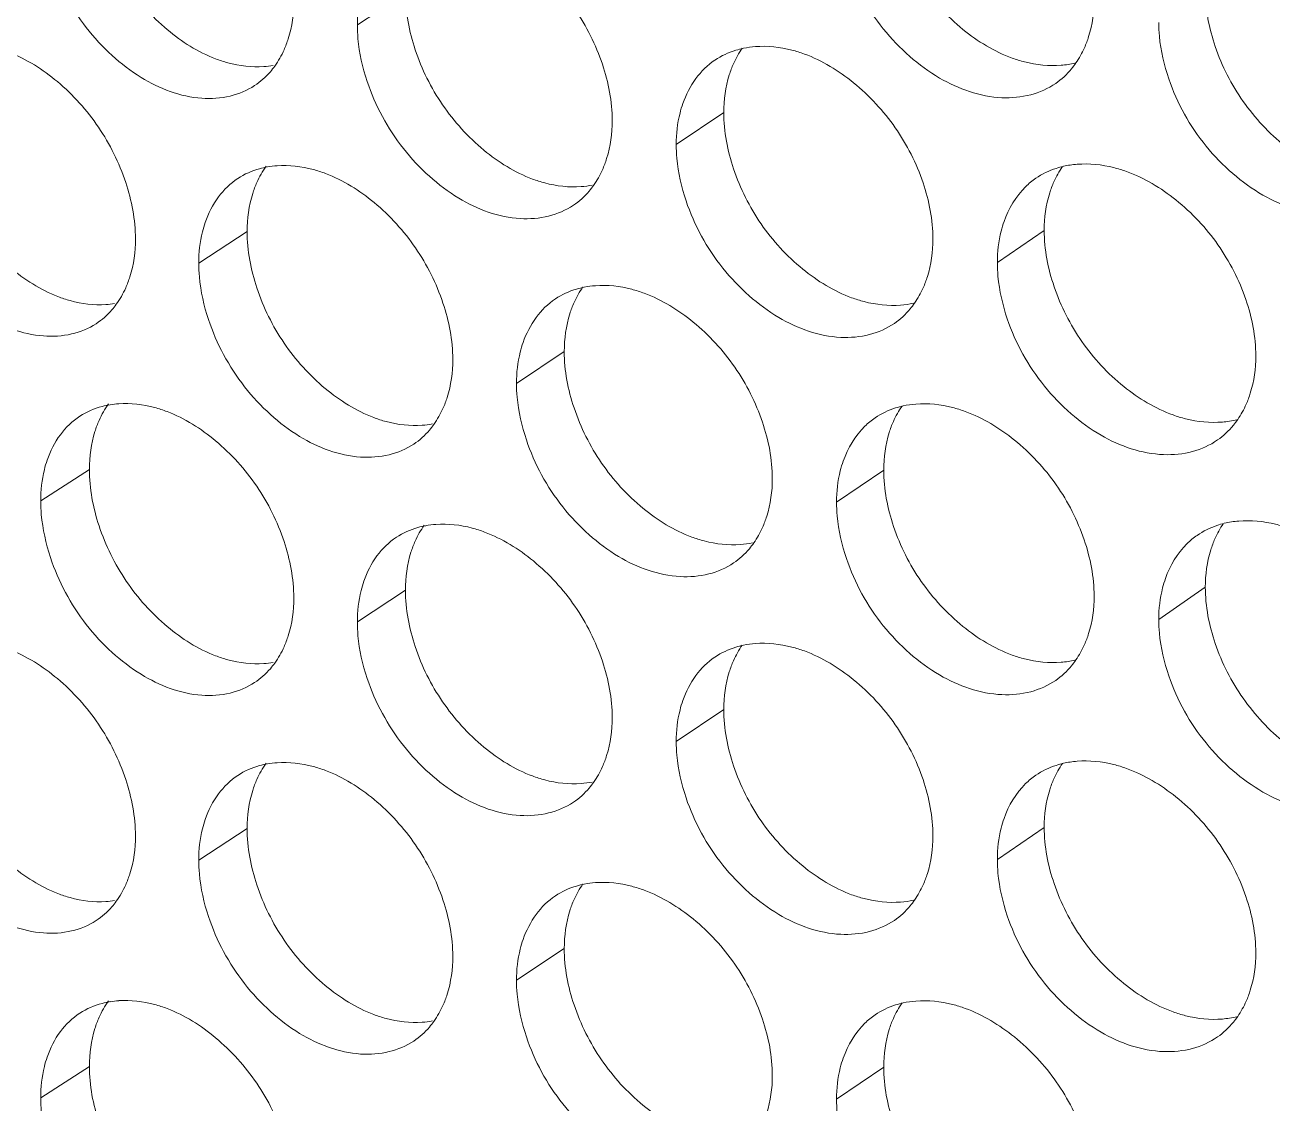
# Model space of a CAD drawing. Header units: millimetres. Extents: x 1177 to 4147, y 93 to 2194.
# Drawn here: x 2635.9 to 2652.35, y 703.32 to 717.55 of the extents above; entities that cross this region are included whole.
import ezdxf

# ---------------------------------------------------------------- set-up
doc = ezdxf.new("R2010")
doc.units = ezdxf.units.MM
doc.header["$LTSCALE"] = 0.1
doc.layers.get('0').update_dxf_attribs({"lineweight": 13})
doc.layers.add('标注', color=251, linetype='Continuous', lineweight=9)

# ---------------------------------------------------------------- blocks, each defined once
blk = doc.blocks.new('02')
for points, knots in [([(4627.348, 522.744), (4597.363, 531.299), (4553.55, 545.69), (4497.641, 568.487), (4458.71, 586.649), (4422.281, 606.068), (4388.51, 626.659), (4357.551, 648.334), (4338.416, 663.815), (4329.392, 671.722)], [0, 0, 0, 0, 0.278685, 0.411475, 0.539478, 0.662459, 0.780251, 0.892768, 1, 1, 1, 1]), ([(4626.906, 521.428), (4597.052, 529.945), (4553.424, 544.261), (4497.732, 566.923), (4458.929, 584.973), (4422.597, 604.269), (4388.892, 624.729), (4357.964, 646.263), (4338.829, 661.641), (4329.798, 669.496)], [0, 0, 0, 0, 0.278468, 0.411196, 0.539177, 0.662176, 0.780023, 0.892638, 1, 1, 1, 1]), ([(4628.518, 518.372), (4598.337, 526.935), (4554.235, 541.353), (4497.955, 564.22), (4458.766, 582.448), (4422.099, 601.945), (4388.114, 622.628), (4356.965, 644.402), (4337.717, 659.96), (4328.641, 667.907)], [0, 0, 0, 0, 0.278732, 0.411552, 0.539576, 0.662563, 0.780343, 0.892822, 1, 1, 1, 1]), ([(4328.202, 667.332), (4337.3, 659.316), (4356.601, 643.626), (4387.852, 621.677), (4421.956, 600.844), (4458.755, 581.215), (4498.091, 562.874), (4554.59, 539.876), (4598.873, 525.389), (4629.18, 516.79)], [0, 0, 0, 0, 0.107262, 0.219794, 0.337581, 0.460553, 0.588547, 0.721328, 1, 1, 1, 1])]:
    blk.add_open_spline(points, degree=3, knots=knots)
at = {"layer": '标注'}
for p, q in [((4541.875, 616.931), (4540.97, 616.333)), ((4547.872, 614.683), (4546.977, 614.081)), ((4538.893, 612.441), (4537.982, 611.845)), ((4553.91, 612.462), (4553.027, 611.856)), ((4544.868, 610.179), (4543.968, 609.579)), ((4535.921, 607.958), (4535.004, 607.364)), ((4535.921, 607.958), (4535.004, 607.364)), ((4550.886, 607.944), (4549.997, 607.34)), ((4556.945, 605.738), (4556.068, 605.13)), ((4541.875, 605.681), (4540.97, 605.083)), ((4541.875, 605.681), (4540.97, 605.083)), ((4547.872, 603.433), (4546.977, 602.831)), ((4547.872, 603.433), (4546.977, 602.831)), ((4538.893, 601.191), (4537.982, 600.595)), ((4553.91, 601.212), (4553.027, 600.606)), ((4553.91, 601.212), (4553.027, 600.606)), ((4544.868, 598.929), (4543.968, 598.329)), ((4535.921, 596.708), (4535.004, 596.114)), ((4550.886, 596.694), (4549.997, 596.09))]:
    blk.add_line(p, q, dxfattribs=at)
for centre, radius, start, end in [((4548.6, 614.171), 1.76, 94.3009, 101.6849), ((4539.089, 617.266), 1.722, 273.9384, 279.9366), ((4554.092, 617.331), 1.763, 274.5012, 282.9601), ((4554.669, 611.938), 1.776, 94.5239, 102.8809), ((4539.577, 611.949), 1.735, 93.9617, 99.8775), ((4545.059, 615.021), 1.738, 274.1654, 281.1515), ((4545.582, 609.673), 1.752, 94.1885, 101.0843), ((4536.12, 612.774), 1.714, 273.8238, 279.3262), ((4551.07, 612.804), 1.755, 274.3898, 282.359), ((4536.59, 607.472), 1.727, 93.8472, 99.2713), ((4536.59, 607.472), 1.727, 93.8472, 99.2713), ((4551.629, 607.426), 1.768, 94.4127, 102.2837), ((4542.068, 610.515), 1.73, 274.0522, 280.545), ((4542.574, 605.183), 1.743, 94.0754, 100.4818), ((4542.574, 605.183), 1.743, 94.0754, 100.4818), ((4548.059, 608.284), 1.746, 274.2779, 281.7562), ((4548.6, 602.921), 1.76, 94.3009, 101.6849), ((4548.6, 602.921), 1.76, 94.3009, 101.6849), ((4539.089, 606.016), 1.722, 273.9384, 279.9366), ((4539.089, 606.016), 1.722, 273.9384, 279.9366), ((4554.092, 606.081), 1.763, 274.5012, 282.9601), ((4539.577, 600.699), 1.735, 93.9617, 99.8775), ((4554.669, 600.688), 1.776, 94.5239, 102.8809), ((4554.669, 600.688), 1.776, 94.5239, 102.8809), ((4545.059, 603.771), 1.738, 274.1654, 281.1515), ((4545.059, 603.771), 1.738, 274.1654, 281.1515), ((4545.582, 598.423), 1.752, 94.1885, 101.0843), ((4536.12, 601.524), 1.714, 273.8238, 279.3262), ((4551.07, 601.554), 1.755, 274.3898, 282.359), ((4551.07, 601.554), 1.755, 274.3898, 282.359), ((4536.59, 596.222), 1.727, 93.8472, 99.2713), ((4551.629, 596.176), 1.768, 94.4127, 102.2837), ((4542.068, 599.265), 1.73, 274.0522, 280.545)]:
    blk.add_arc(centre, radius, start, end, dxfattribs=at)
for points, knots in [([(4535.921, 619.208), (4535.921, 618.848), (4536.065, 618.1), (4536.572, 617.075), (4537.331, 616.227), (4537.967, 615.823), (4538.298, 615.696)], [0, 0, 0, 0, 0.242407, 0.502714, 0.761597, 1, 1, 1, 1]), ([(4550.886, 619.194), (4550.886, 618.835), (4551.032, 618.088), (4551.549, 617.067), (4552.323, 616.228), (4552.969, 615.832), (4553.305, 615.71)], [0, 0, 0, 0, 0.241622, 0.501159, 0.760144, 1, 1, 1, 1]), ([(4545.772, 614.529), (4545.772, 614.889), (4545.626, 615.636), (4545.112, 616.658), (4544.343, 617.501), (4543.701, 617.902), (4543.368, 618.027)], [0, 0, 0, 0, 0.241786, 0.501627, 0.760712, 1, 1, 1, 1]), ([(4535.188, 617.55), (4535.338, 617.096), (4535.684, 616.448), (4536.329, 615.752), (4537.019, 615.22), (4537.809, 614.913), (4538.567, 614.963), (4538.895, 615.099), (4539.035, 615.191)], [0, 0, 0, 0, 0.282242, 0.422968, 0.557759, 0.795664, 0.900828, 1, 1, 1, 1]), ([(4550.184, 617.528), (4550.338, 617.072), (4550.695, 616.422), (4551.358, 615.732), (4552.068, 615.207), (4552.881, 614.917), (4553.652, 614.988), (4553.984, 615.134), (4554.126, 615.232)], [0, 0, 0, 0, 0.280322, 0.420487, 0.555043, 0.793636, 0.899726, 1, 1, 1, 1]), ([(4541.093, 617.102), (4541.073, 617.043), (4540.999, 616.794), (4540.97, 616.531), (4540.97, 616.333)], [0, 0, 0, 0, 0.239402, 1, 1, 1, 1]), ([(4556.945, 616.988), (4556.945, 616.629), (4557.093, 615.882), (4557.613, 614.863), (4558.393, 614.028), (4559.043, 613.636), (4559.38, 613.515)], [0, 0, 0, 0, 0.241314, 0.500547, 0.759571, 1, 1, 1, 1]), ([(4539.589, 615.864), (4539.619, 615.932), (4539.73, 616.228), (4539.773, 616.547), (4539.773, 616.787)], [0, 0, 0, 0, 0.23723, 1, 1, 1, 1]), ([(4541.875, 616.931), (4541.875, 616.572), (4542.02, 615.824), (4542.531, 614.801), (4543.296, 613.956), (4543.936, 613.555), (4544.269, 613.43)], [0, 0, 0, 0, 0.24209, 0.502088, 0.761013, 1, 1, 1, 1]), ([(4554.668, 615.905), (4554.698, 615.973), (4554.808, 616.266), (4554.85, 616.582), (4554.85, 616.819)], [0, 0, 0, 0, 0.238095, 1, 1, 1, 1]), ([(4540.97, 616.333), (4540.97, 616.247), (4540.987, 615.886), (4541.068, 615.53), (4541.154, 615.27)], [0, 0, 0, 0, 0.239627, 1, 1, 1, 1]), ([(4556.068, 616.38), (4556.068, 616.293), (4556.086, 615.933), (4556.167, 615.578), (4556.256, 615.318)], [0, 0, 0, 0, 0.239836, 1, 1, 1, 1]), ([(4536.79, 612.302), (4536.79, 612.662), (4536.645, 613.41), (4536.137, 614.435), (4535.377, 615.283), (4534.741, 615.689), (4534.41, 615.817)], [0, 0, 0, 0, 0.242263, 0.502569, 0.761592, 1, 1, 1, 1]), ([(4548.244, 615.894), (4548.195, 615.884), (4548.007, 615.836), (4547.827, 615.753), (4547.707, 615.672)], [0, 0, 0, 0, 0.255291, 1, 1, 1, 1]), ([(4549.392, 615.786), (4549.315, 615.814), (4549.017, 615.908), (4548.698, 615.943), (4548.468, 615.926)], [0, 0, 0, 0, 0.264101, 1, 1, 1, 1]), ([(4538.298, 615.696), (4538.374, 615.667), (4538.667, 615.57), (4538.981, 615.533), (4539.207, 615.548)], [0, 0, 0, 0, 0.264454, 1, 1, 1, 1]), ([(4547.707, 615.672), (4547.569, 615.578), (4547.318, 615.331), (4547.161, 615.019), (4547.102, 614.852)], [0, 0, 0, 0, 0.485902, 1, 1, 1, 1]), ([(4548.055, 615.603), (4548.025, 615.534), (4547.914, 615.24), (4547.872, 614.922), (4547.872, 614.683)], [0, 0, 0, 0, 0.23765, 1, 1, 1, 1]), ([(4551.814, 612.299), (4551.814, 612.658), (4551.667, 613.405), (4551.148, 614.426), (4550.374, 615.265), (4549.727, 615.662), (4549.392, 615.786)], [0, 0, 0, 0, 0.241473, 0.501006, 0.760131, 1, 1, 1, 1]), ([(4553.305, 615.71), (4553.382, 615.682), (4553.681, 615.589), (4554, 615.555), (4554.23, 615.573)], [0, 0, 0, 0, 0.263742, 1, 1, 1, 1]), ([(4554.126, 615.232), (4554.237, 615.309), (4554.372, 615.434), (4554.481, 615.579), (4554.507, 615.617)], [0, 0, 0, 0, 0.745554, 1, 1, 1, 1]), ([(4539.035, 615.191), (4539.145, 615.263), (4539.279, 615.383), (4539.388, 615.522), (4539.415, 615.559)], [0, 0, 0, 0, 0.745335, 1, 1, 1, 1]), ([(4541.154, 615.27), (4541.306, 614.815), (4541.657, 614.167), (4542.309, 613.473), (4543.006, 612.943), (4543.806, 612.643), (4544.569, 612.702), (4544.899, 612.842), (4545.04, 612.936)], [0, 0, 0, 0, 0.281468, 0.421967, 0.556662, 0.794843, 0.900382, 1, 1, 1, 1]), ([(4556.256, 615.318), (4556.412, 614.861), (4556.774, 614.211), (4557.443, 613.523), (4558.006, 613.116), (4558.601, 612.847), (4559.198, 612.741), (4559.76, 612.797), (4560.093, 612.949), (4560.235, 613.049)], [0, 0, 0, 0, 0.27906, 0.418751, 0.552974, 0.678194, 0.793225, 0.899482, 1, 1, 1, 1]), ([(4532.96, 614.732), (4532.96, 614.372), (4533.104, 613.624), (4533.608, 612.598), (4534.364, 611.748), (4534.999, 611.342), (4535.328, 611.214)], [0, 0, 0, 0, 0.242567, 0.503029, 0.761892, 1, 1, 1, 1]), ([(4547.102, 614.852), (4547.082, 614.793), (4547.007, 614.542), (4546.977, 614.279), (4546.977, 614.081)], [0, 0, 0, 0, 0.2396, 1, 1, 1, 1]), ([(4547.872, 614.683), (4547.872, 614.323), (4548.018, 613.576), (4548.532, 612.555), (4549.303, 611.714), (4549.948, 611.316), (4550.282, 611.193)], [0, 0, 0, 0, 0.241777, 0.501467, 0.760433, 1, 1, 1, 1]), ([(4545.587, 613.606), (4545.618, 613.674), (4545.729, 613.969), (4545.772, 614.289), (4545.772, 614.529)], [0, 0, 0, 0, 0.237534, 1, 1, 1, 1]), ([(4546.977, 614.081), (4546.977, 613.994), (4546.995, 613.634), (4547.076, 613.278), (4547.163, 613.018)], [0, 0, 0, 0, 0.23971, 1, 1, 1, 1]), ([(4540.371, 613.533), (4540.295, 613.562), (4540, 613.658), (4539.684, 613.696), (4539.457, 613.68)], [0, 0, 0, 0, 0.264534, 1, 1, 1, 1]), ([(4555.459, 613.572), (4555.381, 613.601), (4555.08, 613.693), (4554.76, 613.727), (4554.529, 613.708)], [0, 0, 0, 0, 0.26382, 1, 1, 1, 1]), ([(4539.279, 613.659), (4539.229, 613.65), (4539.032, 613.606), (4538.844, 613.524), (4538.719, 613.442)], [0, 0, 0, 0, 0.255872, 1, 1, 1, 1]), ([(4542.768, 610.03), (4542.768, 610.39), (4542.622, 611.137), (4542.109, 612.16), (4541.344, 613.005), (4540.704, 613.407), (4540.371, 613.533)], [0, 0, 0, 0, 0.241944, 0.50194, 0.761004, 1, 1, 1, 1]), ([(4554.273, 613.669), (4554.226, 613.658), (4554.042, 613.608), (4553.868, 613.524), (4553.752, 613.444)], [0, 0, 0, 0, 0.254929, 1, 1, 1, 1]), ([(4557.897, 610.097), (4557.897, 610.456), (4557.749, 611.203), (4557.227, 612.222), (4556.446, 613.058), (4555.796, 613.451), (4555.459, 613.572)], [0, 0, 0, 0, 0.241164, 0.500391, 0.759555, 1, 1, 1, 1]), ([(4538.719, 613.442), (4538.578, 613.349), (4538.322, 613.1), (4538.163, 612.783), (4538.104, 612.613)], [0, 0, 0, 0, 0.48481, 1, 1, 1, 1]), ([(4539.077, 613.365), (4539.047, 613.297), (4538.936, 613.001), (4538.893, 612.682), (4538.893, 612.441)], [0, 0, 0, 0, 0.237139, 1, 1, 1, 1]), ([(4544.269, 613.43), (4544.346, 613.402), (4544.641, 613.307), (4544.957, 613.27), (4545.185, 613.287)], [0, 0, 0, 0, 0.264165, 1, 1, 1, 1]), ([(4545.04, 612.936), (4545.15, 613.01), (4545.285, 613.132), (4545.394, 613.273), (4545.42, 613.31)], [0, 0, 0, 0, 0.745425, 1, 1, 1, 1]), ([(4553.752, 613.444), (4553.684, 613.397), (4553.42, 613.179), (4553.239, 612.872), (4553.154, 612.629)], [0, 0, 0, 0, 0.242946, 1, 1, 1, 1]), ([(4554.092, 613.376), (4554.062, 613.308), (4553.953, 613.016), (4553.91, 612.7), (4553.91, 612.462)], [0, 0, 0, 0, 0.238023, 1, 1, 1, 1]), ([(4532.221, 613.076), (4532.37, 612.622), (4532.714, 611.974), (4533.356, 611.277), (4534.041, 610.743), (4534.827, 610.434), (4535.582, 610.48), (4535.909, 610.613), (4536.049, 610.704)], [0, 0, 0, 0, 0.282632, 0.423473, 0.558313, 0.796079, 0.901055, 1, 1, 1, 1]), ([(4547.163, 613.018), (4547.317, 612.562), (4547.672, 611.913), (4548.331, 611.222), (4549.037, 610.695), (4549.845, 610.402), (4550.614, 610.468), (4550.945, 610.613), (4551.087, 610.709)], [0, 0, 0, 0, 0.280702, 0.420977, 0.555579, 0.794035, 0.899943, 1, 1, 1, 1]), ([(4538.104, 612.613), (4538.084, 612.554), (4538.01, 612.305), (4537.982, 612.043), (4537.982, 611.845)], [0, 0, 0, 0, 0.239305, 1, 1, 1, 1]), ([(4553.154, 612.629), (4553.133, 612.57), (4553.057, 612.319), (4553.027, 612.055), (4553.027, 611.856)], [0, 0, 0, 0, 0.2398, 1, 1, 1, 1]), ([(4536.606, 611.379), (4536.636, 611.447), (4536.747, 611.743), (4536.79, 612.062), (4536.79, 612.302)], [0, 0, 0, 0, 0.237083, 1, 1, 1, 1]), ([(4538.893, 612.441), (4538.893, 612.081), (4539.037, 611.334), (4539.546, 610.309), (4540.308, 609.463), (4540.946, 609.061), (4541.278, 608.935)], [0, 0, 0, 0, 0.242248, 0.5024, 0.761305, 1, 1, 1, 1]), ([(4551.63, 611.381), (4551.661, 611.449), (4551.771, 611.743), (4551.814, 612.06), (4551.814, 612.299)], [0, 0, 0, 0, 0.237909, 1, 1, 1, 1]), ([(4553.91, 612.462), (4553.91, 612.103), (4554.057, 611.357), (4554.576, 610.337), (4555.352, 609.499), (4556.001, 609.106), (4556.337, 608.984)], [0, 0, 0, 0, 0.241468, 0.500853, 0.759857, 1, 1, 1, 1]), ([(4537.982, 611.845), (4537.982, 611.759), (4537.999, 611.398), (4538.079, 611.042), (4538.166, 610.782)], [0, 0, 0, 0, 0.239586, 1, 1, 1, 1]), ([(4553.027, 611.856), (4553.027, 611.77), (4553.045, 611.41), (4553.127, 611.054), (4553.215, 610.794)], [0, 0, 0, 0, 0.239793, 1, 1, 1, 1]), ([(4545.245, 611.392), (4545.196, 611.382), (4545.005, 611.336), (4544.822, 611.253), (4544.701, 611.171)], [0, 0, 0, 0, 0.255479, 1, 1, 1, 1]), ([(4546.375, 611.278), (4546.298, 611.306), (4546, 611.401), (4545.683, 611.437), (4545.454, 611.42)], [0, 0, 0, 0, 0.264244, 1, 1, 1, 1]), ([(4535.328, 611.214), (4535.404, 611.185), (4535.696, 611.088), (4536.009, 611.049), (4536.234, 611.064)], [0, 0, 0, 0, 0.264601, 1, 1, 1, 1]), ([(4544.701, 611.171), (4544.561, 611.078), (4544.309, 610.83), (4544.151, 610.516), (4544.092, 610.348)], [0, 0, 0, 0, 0.485545, 1, 1, 1, 1]), ([(4548.788, 607.785), (4548.788, 608.145), (4548.641, 608.892), (4548.125, 609.914), (4547.353, 610.755), (4546.709, 611.153), (4546.375, 611.278)], [0, 0, 0, 0, 0.241629, 0.501316, 0.760421, 1, 1, 1, 1]), ([(4550.282, 611.193), (4550.359, 611.165), (4550.657, 611.071), (4550.975, 611.036), (4551.205, 611.054)], [0, 0, 0, 0, 0.263881, 1, 1, 1, 1]), ([(4536.049, 610.704), (4536.159, 610.776), (4536.293, 610.894), (4536.402, 611.032), (4536.428, 611.069)], [0, 0, 0, 0, 0.74529, 1, 1, 1, 1]), ([(4545.053, 611.101), (4545.022, 611.033), (4544.911, 610.738), (4544.868, 610.419), (4544.868, 610.179)], [0, 0, 0, 0, 0.237462, 1, 1, 1, 1]), ([(4551.087, 610.709), (4551.198, 610.785), (4551.332, 610.91), (4551.441, 611.053), (4551.467, 611.091)], [0, 0, 0, 0, 0.745511, 1, 1, 1, 1]), ([(4538.166, 610.782), (4538.317, 610.327), (4538.665, 609.679), (4539.314, 608.984), (4540.007, 608.453), (4540.802, 608.15), (4541.563, 608.204), (4541.891, 608.342), (4542.032, 608.435)], [0, 0, 0, 0, 0.281854, 0.422466, 0.557209, 0.795252, 0.900604, 1, 1, 1, 1]), ([(4553.215, 610.794), (4553.37, 610.338), (4553.729, 609.688), (4554.396, 608.999), (4555.11, 608.475), (4555.927, 608.189), (4556.701, 608.264), (4557.033, 608.413), (4557.175, 608.512)], [0, 0, 0, 0, 0.279944, 0.419999, 0.55451, 0.793241, 0.899512, 1, 1, 1, 1]), ([(4544.092, 610.348), (4544.072, 610.289), (4543.997, 610.039), (4543.968, 609.777), (4543.968, 609.579)], [0, 0, 0, 0, 0.239501, 1, 1, 1, 1]), ([(4544.868, 610.179), (4544.868, 609.819), (4545.014, 609.072), (4545.526, 608.049), (4546.294, 607.206), (4546.937, 606.807), (4547.27, 606.683)], [0, 0, 0, 0, 0.241933, 0.501777, 0.760722, 1, 1, 1, 1]), ([(4542.582, 609.106), (4542.613, 609.174), (4542.725, 609.47), (4542.768, 609.789), (4542.768, 610.03)], [0, 0, 0, 0, 0.237376, 1, 1, 1, 1]), ([(4557.715, 609.186), (4557.745, 609.254), (4557.854, 609.545), (4557.897, 609.86), (4557.897, 610.097)], [0, 0, 0, 0, 0.23828, 1, 1, 1, 1]), ([(4543.968, 609.579), (4543.968, 609.492), (4543.986, 609.132), (4544.066, 608.775), (4544.154, 608.515)], [0, 0, 0, 0, 0.239668, 1, 1, 1, 1]), ([(4536.312, 609.177), (4536.261, 609.169), (4536.062, 609.126), (4535.871, 609.044), (4535.744, 608.962)], [0, 0, 0, 0, 0.256076, 1, 1, 1, 1]), ([(4536.312, 609.177), (4536.261, 609.169), (4536.062, 609.126), (4535.871, 609.044), (4535.744, 608.962)], [0, 0, 0, 0, 0.256076, 1, 1, 1, 1]), ([(4537.385, 609.047), (4537.309, 609.076), (4537.016, 609.173), (4536.701, 609.211), (4536.474, 609.196)], [0, 0, 0, 0, 0.264681, 1, 1, 1, 1]), ([(4537.385, 609.047), (4537.309, 609.076), (4537.016, 609.173), (4536.701, 609.211), (4536.474, 609.196)], [0, 0, 0, 0, 0.264681, 1, 1, 1, 1]), ([(4539.773, 605.537), (4539.773, 605.897), (4539.628, 606.645), (4539.118, 607.669), (4538.355, 608.516), (4537.717, 608.92), (4537.385, 609.047)], [0, 0, 0, 0, 0.242103, 0.502254, 0.761298, 1, 1, 1, 1]), ([(4539.773, 605.537), (4539.773, 605.897), (4539.628, 606.645), (4539.118, 607.669), (4538.355, 608.516), (4537.717, 608.92), (4537.385, 609.047)], [0, 0, 0, 0, 0.242103, 0.502254, 0.761298, 1, 1, 1, 1]), ([(4551.253, 609.153), (4551.205, 609.143), (4551.02, 609.094), (4550.843, 609.01), (4550.724, 608.929)], [0, 0, 0, 0, 0.255107, 1, 1, 1, 1]), ([(4552.42, 609.05), (4552.343, 609.079), (4552.043, 609.172), (4551.724, 609.207), (4551.493, 609.188)], [0, 0, 0, 0, 0.26396, 1, 1, 1, 1]), ([(4554.85, 605.569), (4554.85, 605.929), (4554.703, 606.675), (4554.182, 607.695), (4553.405, 608.533), (4552.756, 608.928), (4552.42, 609.05)], [0, 0, 0, 0, 0.241318, 0.500698, 0.759842, 1, 1, 1, 1]), ([(4535.744, 608.962), (4535.602, 608.87), (4535.344, 608.62), (4535.185, 608.301), (4535.126, 608.131)], [0, 0, 0, 0, 0.484433, 1, 1, 1, 1]), ([(4535.744, 608.962), (4535.602, 608.87), (4535.344, 608.62), (4535.185, 608.301), (4535.126, 608.131)], [0, 0, 0, 0, 0.484433, 1, 1, 1, 1]), ([(4536.105, 608.882), (4536.074, 608.813), (4535.964, 608.518), (4535.921, 608.199), (4535.921, 607.958)], [0, 0, 0, 0, 0.236993, 1, 1, 1, 1]), ([(4536.105, 608.882), (4536.074, 608.813), (4535.964, 608.518), (4535.921, 608.199), (4535.921, 607.958)], [0, 0, 0, 0, 0.236993, 1, 1, 1, 1]), ([(4541.278, 608.935), (4541.354, 608.906), (4541.649, 608.81), (4541.964, 608.773), (4542.191, 608.789)], [0, 0, 0, 0, 0.264309, 1, 1, 1, 1]), ([(4542.032, 608.435), (4542.142, 608.508), (4542.277, 608.629), (4542.386, 608.769), (4542.412, 608.806)], [0, 0, 0, 0, 0.74538, 1, 1, 1, 1]), ([(4550.724, 608.929), (4550.656, 608.882), (4550.391, 608.665), (4550.209, 608.356), (4550.123, 608.112)], [0, 0, 0, 0, 0.242752, 1, 1, 1, 1]), ([(4551.068, 608.861), (4551.038, 608.793), (4550.928, 608.499), (4550.886, 608.183), (4550.886, 607.944)], [0, 0, 0, 0, 0.237837, 1, 1, 1, 1]), ([(4556.337, 608.984), (4556.415, 608.956), (4556.715, 608.864), (4557.035, 608.831), (4557.266, 608.85)], [0, 0, 0, 0, 0.263604, 1, 1, 1, 1]), ([(4557.175, 608.512), (4557.287, 608.589), (4557.422, 608.716), (4557.531, 608.862), (4557.557, 608.9)], [0, 0, 0, 0, 0.745595, 1, 1, 1, 1]), ([(4544.154, 608.515), (4544.306, 608.06), (4544.659, 607.411), (4545.315, 606.719), (4546.016, 606.191), (4546.82, 605.894), (4547.586, 605.956), (4547.916, 606.099), (4548.058, 606.194)], [0, 0, 0, 0, 0.281084, 0.421471, 0.556119, 0.794437, 0.900161, 1, 1, 1, 1]), ([(4535.126, 608.131), (4535.106, 608.072), (4535.033, 607.823), (4535.004, 607.562), (4535.004, 607.364)], [0, 0, 0, 0, 0.239208, 1, 1, 1, 1]), ([(4535.126, 608.131), (4535.106, 608.072), (4535.033, 607.823), (4535.004, 607.562), (4535.004, 607.364)], [0, 0, 0, 0, 0.239208, 1, 1, 1, 1]), ([(4550.123, 608.112), (4550.102, 608.053), (4550.027, 607.802), (4549.997, 607.539), (4549.997, 607.34)], [0, 0, 0, 0, 0.2397, 1, 1, 1, 1]), ([(4535.921, 607.958), (4535.921, 607.598), (4536.065, 606.85), (4536.572, 605.825), (4537.331, 604.977), (4537.967, 604.573), (4538.298, 604.446)], [0, 0, 0, 0, 0.242407, 0.502714, 0.761597, 1, 1, 1, 1]), ([(4535.921, 607.958), (4535.921, 607.598), (4536.065, 606.85), (4536.572, 605.825), (4537.331, 604.977), (4537.967, 604.573), (4538.298, 604.446)], [0, 0, 0, 0, 0.242407, 0.502714, 0.761597, 1, 1, 1, 1]), ([(4550.886, 607.944), (4550.886, 607.585), (4551.032, 606.838), (4551.549, 605.817), (4552.323, 604.978), (4552.969, 604.582), (4553.305, 604.46)], [0, 0, 0, 0, 0.241622, 0.501159, 0.760144, 1, 1, 1, 1]), ([(4548.603, 606.865), (4548.634, 606.933), (4548.745, 607.228), (4548.788, 607.546), (4548.788, 607.785)], [0, 0, 0, 0, 0.237722, 1, 1, 1, 1]), ([(4535.004, 607.364), (4535.004, 607.278), (4535.022, 606.917), (4535.102, 606.561), (4535.188, 606.3)], [0, 0, 0, 0, 0.239546, 1, 1, 1, 1]), ([(4535.004, 607.364), (4535.004, 607.278), (4535.022, 606.917), (4535.102, 606.561), (4535.188, 606.3)], [0, 0, 0, 0, 0.239546, 1, 1, 1, 1]), ([(4549.997, 607.34), (4549.997, 607.253), (4550.015, 606.893), (4550.096, 606.537), (4550.184, 606.278)], [0, 0, 0, 0, 0.239751, 1, 1, 1, 1]), ([(4542.257, 606.897), (4542.207, 606.888), (4542.013, 606.843), (4541.828, 606.76), (4541.705, 606.678)], [0, 0, 0, 0, 0.255672, 1, 1, 1, 1]), ([(4542.257, 606.897), (4542.207, 606.888), (4542.013, 606.843), (4541.828, 606.76), (4541.705, 606.678)], [0, 0, 0, 0, 0.255672, 1, 1, 1, 1]), ([(4543.368, 606.777), (4543.291, 606.806), (4542.995, 606.901), (4542.678, 606.938), (4542.45, 606.922)], [0, 0, 0, 0, 0.264388, 1, 1, 1, 1]), ([(4543.368, 606.777), (4543.291, 606.806), (4542.995, 606.901), (4542.678, 606.938), (4542.45, 606.922)], [0, 0, 0, 0, 0.264388, 1, 1, 1, 1]), ([(4557.303, 606.942), (4557.256, 606.931), (4557.076, 606.879), (4556.904, 606.795), (4556.789, 606.715)], [0, 0, 0, 0, 0.254756, 1, 1, 1, 1]), ([(4558.508, 606.852), (4558.429, 606.88), (4558.127, 606.972), (4557.806, 607.004), (4557.574, 606.985)], [0, 0, 0, 0, 0.263682, 1, 1, 1, 1]), ([(4541.705, 606.678), (4541.564, 606.585), (4541.31, 606.336), (4541.152, 606.021), (4541.093, 605.852)], [0, 0, 0, 0, 0.485181, 1, 1, 1, 1]), ([(4541.705, 606.678), (4541.564, 606.585), (4541.31, 606.336), (4541.152, 606.021), (4541.093, 605.852)], [0, 0, 0, 0, 0.485181, 1, 1, 1, 1]), ([(4545.772, 603.279), (4545.772, 603.639), (4545.626, 604.386), (4545.112, 605.408), (4544.343, 606.251), (4543.701, 606.652), (4543.368, 606.777)], [0, 0, 0, 0, 0.241786, 0.501627, 0.760712, 1, 1, 1, 1]), ([(4545.772, 603.279), (4545.772, 603.639), (4545.626, 604.386), (4545.112, 605.408), (4544.343, 606.251), (4543.701, 606.652), (4543.368, 606.777)], [0, 0, 0, 0, 0.241786, 0.501627, 0.760712, 1, 1, 1, 1]), ([(4547.27, 606.683), (4547.347, 606.655), (4547.644, 606.56), (4547.961, 606.525), (4548.189, 606.542)], [0, 0, 0, 0, 0.264022, 1, 1, 1, 1]), ([(4556.789, 606.715), (4556.722, 606.668), (4556.461, 606.451), (4556.28, 606.145), (4556.195, 605.904)], [0, 0, 0, 0, 0.243134, 1, 1, 1, 1]), ([(4557.126, 606.649), (4557.096, 606.581), (4556.987, 606.289), (4556.945, 605.975), (4556.945, 605.738)], [0, 0, 0, 0, 0.238208, 1, 1, 1, 1]), ([(4542.06, 606.606), (4542.029, 606.537), (4541.918, 606.242), (4541.875, 605.922), (4541.875, 605.681)], [0, 0, 0, 0, 0.237286, 1, 1, 1, 1]), ([(4542.06, 606.606), (4542.029, 606.537), (4541.918, 606.242), (4541.875, 605.922), (4541.875, 605.681)], [0, 0, 0, 0, 0.237286, 1, 1, 1, 1]), ([(4548.058, 606.194), (4548.169, 606.269), (4548.303, 606.392), (4548.412, 606.535), (4548.438, 606.572)], [0, 0, 0, 0, 0.745468, 1, 1, 1, 1]), ([(4535.188, 606.3), (4535.338, 605.846), (4535.684, 605.198), (4536.329, 604.502), (4537.019, 603.97), (4537.809, 603.663), (4538.567, 603.713), (4538.895, 603.849), (4539.035, 603.941)], [0, 0, 0, 0, 0.282242, 0.422968, 0.557759, 0.795664, 0.900828, 1, 1, 1, 1]), ([(4535.188, 606.3), (4535.338, 605.846), (4535.684, 605.198), (4536.329, 604.502), (4537.019, 603.97), (4537.809, 603.663), (4538.567, 603.713), (4538.895, 603.849), (4539.035, 603.941)], [0, 0, 0, 0, 0.282242, 0.422968, 0.557759, 0.795664, 0.900828, 1, 1, 1, 1]), ([(4550.184, 606.278), (4550.338, 605.822), (4550.695, 605.172), (4551.358, 604.482), (4552.068, 603.957), (4552.881, 603.667), (4553.652, 603.738), (4553.984, 603.884), (4554.126, 603.982)], [0, 0, 0, 0, 0.280322, 0.420487, 0.555043, 0.793636, 0.899726, 1, 1, 1, 1]), ([(4541.093, 605.852), (4541.073, 605.793), (4540.999, 605.544), (4540.97, 605.281), (4540.97, 605.083)], [0, 0, 0, 0, 0.239402, 1, 1, 1, 1]), ([(4541.093, 605.852), (4541.073, 605.793), (4540.999, 605.544), (4540.97, 605.281), (4540.97, 605.083)], [0, 0, 0, 0, 0.239402, 1, 1, 1, 1]), ([(4556.195, 605.904), (4556.174, 605.845), (4556.098, 605.593), (4556.068, 605.329), (4556.068, 605.13)], [0, 0, 0, 0, 0.239901, 1, 1, 1, 1]), ([(4556.945, 605.738), (4556.945, 605.379), (4557.093, 604.632), (4557.613, 603.613), (4558.393, 602.778), (4559.043, 602.386), (4559.38, 602.265)], [0, 0, 0, 0, 0.241314, 0.500547, 0.759571, 1, 1, 1, 1]), ([(4539.589, 604.614), (4539.619, 604.682), (4539.73, 604.978), (4539.773, 605.297), (4539.773, 605.537)], [0, 0, 0, 0, 0.23723, 1, 1, 1, 1]), ([(4539.589, 604.614), (4539.619, 604.682), (4539.73, 604.978), (4539.773, 605.297), (4539.773, 605.537)], [0, 0, 0, 0, 0.23723, 1, 1, 1, 1]), ([(4541.875, 605.681), (4541.875, 605.322), (4542.02, 604.574), (4542.531, 603.551), (4543.296, 602.706), (4543.936, 602.305), (4544.269, 602.18)], [0, 0, 0, 0, 0.24209, 0.502088, 0.761013, 1, 1, 1, 1]), ([(4541.875, 605.681), (4541.875, 605.322), (4542.02, 604.574), (4542.531, 603.551), (4543.296, 602.706), (4543.936, 602.305), (4544.269, 602.18)], [0, 0, 0, 0, 0.24209, 0.502088, 0.761013, 1, 1, 1, 1]), ([(4554.668, 604.655), (4554.698, 604.723), (4554.808, 605.016), (4554.85, 605.332), (4554.85, 605.569)], [0, 0, 0, 0, 0.238095, 1, 1, 1, 1]), ([(4540.97, 605.083), (4540.97, 604.997), (4540.987, 604.636), (4541.068, 604.28), (4541.154, 604.02)], [0, 0, 0, 0, 0.239627, 1, 1, 1, 1]), ([(4540.97, 605.083), (4540.97, 604.997), (4540.987, 604.636), (4541.068, 604.28), (4541.154, 604.02)], [0, 0, 0, 0, 0.239627, 1, 1, 1, 1]), ([(4556.068, 605.13), (4556.068, 605.043), (4556.086, 604.683), (4556.167, 604.328), (4556.256, 604.068)], [0, 0, 0, 0, 0.239836, 1, 1, 1, 1]), ([(4536.79, 601.052), (4536.79, 601.412), (4536.645, 602.16), (4536.137, 603.185), (4535.377, 604.033), (4534.741, 604.439), (4534.41, 604.567)], [0, 0, 0, 0, 0.242263, 0.502569, 0.761592, 1, 1, 1, 1]), ([(4548.244, 604.644), (4548.195, 604.634), (4548.007, 604.586), (4547.827, 604.503), (4547.707, 604.422)], [0, 0, 0, 0, 0.255291, 1, 1, 1, 1]), ([(4548.244, 604.644), (4548.195, 604.634), (4548.007, 604.586), (4547.827, 604.503), (4547.707, 604.422)], [0, 0, 0, 0, 0.255291, 1, 1, 1, 1]), ([(4549.392, 604.536), (4549.315, 604.564), (4549.017, 604.658), (4548.698, 604.693), (4548.468, 604.676)], [0, 0, 0, 0, 0.264101, 1, 1, 1, 1]), ([(4549.392, 604.536), (4549.315, 604.564), (4549.017, 604.658), (4548.698, 604.693), (4548.468, 604.676)], [0, 0, 0, 0, 0.264101, 1, 1, 1, 1]), ([(4551.814, 601.049), (4551.814, 601.408), (4551.667, 602.155), (4551.148, 603.176), (4550.374, 604.015), (4549.727, 604.412), (4549.392, 604.536)], [0, 0, 0, 0, 0.241473, 0.501006, 0.760131, 1, 1, 1, 1]), ([(4551.814, 601.049), (4551.814, 601.408), (4551.667, 602.155), (4551.148, 603.176), (4550.374, 604.015), (4549.727, 604.412), (4549.392, 604.536)], [0, 0, 0, 0, 0.241473, 0.501006, 0.760131, 1, 1, 1, 1]), ([(4538.298, 604.446), (4538.374, 604.417), (4538.667, 604.32), (4538.981, 604.283), (4539.207, 604.298)], [0, 0, 0, 0, 0.264454, 1, 1, 1, 1]), ([(4538.298, 604.446), (4538.374, 604.417), (4538.667, 604.32), (4538.981, 604.283), (4539.207, 604.298)], [0, 0, 0, 0, 0.264454, 1, 1, 1, 1]), ([(4539.035, 603.941), (4539.145, 604.013), (4539.279, 604.133), (4539.388, 604.272), (4539.415, 604.309)], [0, 0, 0, 0, 0.745335, 1, 1, 1, 1]), ([(4539.035, 603.941), (4539.145, 604.013), (4539.279, 604.133), (4539.388, 604.272), (4539.415, 604.309)], [0, 0, 0, 0, 0.745335, 1, 1, 1, 1]), ([(4547.707, 604.422), (4547.569, 604.328), (4547.318, 604.081), (4547.161, 603.769), (4547.102, 603.602)], [0, 0, 0, 0, 0.485902, 1, 1, 1, 1]), ([(4547.707, 604.422), (4547.569, 604.328), (4547.318, 604.081), (4547.161, 603.769), (4547.102, 603.602)], [0, 0, 0, 0, 0.485902, 1, 1, 1, 1]), ([(4548.055, 604.353), (4548.025, 604.284), (4547.914, 603.99), (4547.872, 603.672), (4547.872, 603.433)], [0, 0, 0, 0, 0.23765, 1, 1, 1, 1]), ([(4548.055, 604.353), (4548.025, 604.284), (4547.914, 603.99), (4547.872, 603.672), (4547.872, 603.433)], [0, 0, 0, 0, 0.23765, 1, 1, 1, 1]), ([(4553.305, 604.46), (4553.382, 604.432), (4553.681, 604.339), (4554, 604.305), (4554.23, 604.323)], [0, 0, 0, 0, 0.263742, 1, 1, 1, 1]), ([(4554.126, 603.982), (4554.237, 604.059), (4554.372, 604.184), (4554.481, 604.329), (4554.507, 604.367)], [0, 0, 0, 0, 0.745554, 1, 1, 1, 1]), ([(4556.256, 604.068), (4556.412, 603.611), (4556.774, 602.961), (4557.443, 602.273), (4558.006, 601.866), (4558.601, 601.597), (4559.198, 601.491), (4559.76, 601.547), (4560.093, 601.699), (4560.235, 601.799)], [0, 0, 0, 0, 0.27906, 0.418751, 0.552974, 0.678194, 0.793225, 0.899482, 1, 1, 1, 1]), ([(4541.154, 604.02), (4541.306, 603.565), (4541.657, 602.917), (4542.309, 602.223), (4543.006, 601.693), (4543.806, 601.393), (4544.569, 601.452), (4544.899, 601.592), (4545.04, 601.686)], [0, 0, 0, 0, 0.281468, 0.421967, 0.556662, 0.794843, 0.900382, 1, 1, 1, 1]), ([(4541.154, 604.02), (4541.306, 603.565), (4541.657, 602.917), (4542.309, 602.223), (4543.006, 601.693), (4543.806, 601.393), (4544.569, 601.452), (4544.899, 601.592), (4545.04, 601.686)], [0, 0, 0, 0, 0.281468, 0.421967, 0.556662, 0.794843, 0.900382, 1, 1, 1, 1]), ([(4547.102, 603.602), (4547.082, 603.543), (4547.007, 603.292), (4546.977, 603.029), (4546.977, 602.831)], [0, 0, 0, 0, 0.2396, 1, 1, 1, 1]), ([(4547.102, 603.602), (4547.082, 603.543), (4547.007, 603.292), (4546.977, 603.029), (4546.977, 602.831)], [0, 0, 0, 0, 0.2396, 1, 1, 1, 1]), ([(4532.96, 603.482), (4532.96, 603.122), (4533.104, 602.374), (4533.608, 601.348), (4534.364, 600.498), (4534.999, 600.092), (4535.328, 599.964)], [0, 0, 0, 0, 0.242567, 0.503029, 0.761892, 1, 1, 1, 1]), ([(4547.872, 603.433), (4547.872, 603.073), (4548.018, 602.326), (4548.532, 601.305), (4549.303, 600.464), (4549.948, 600.066), (4550.282, 599.943)], [0, 0, 0, 0, 0.241777, 0.501467, 0.760433, 1, 1, 1, 1]), ([(4547.872, 603.433), (4547.872, 603.073), (4548.018, 602.326), (4548.532, 601.305), (4549.303, 600.464), (4549.948, 600.066), (4550.282, 599.943)], [0, 0, 0, 0, 0.241777, 0.501467, 0.760433, 1, 1, 1, 1]), ([(4545.587, 602.356), (4545.618, 602.424), (4545.729, 602.719), (4545.772, 603.039), (4545.772, 603.279)], [0, 0, 0, 0, 0.237534, 1, 1, 1, 1]), ([(4545.587, 602.356), (4545.618, 602.424), (4545.729, 602.719), (4545.772, 603.039), (4545.772, 603.279)], [0, 0, 0, 0, 0.237534, 1, 1, 1, 1]), ([(4546.977, 602.831), (4546.977, 602.744), (4546.995, 602.384), (4547.076, 602.028), (4547.163, 601.768)], [0, 0, 0, 0, 0.23971, 1, 1, 1, 1]), ([(4546.977, 602.831), (4546.977, 602.744), (4546.995, 602.384), (4547.076, 602.028), (4547.163, 601.768)], [0, 0, 0, 0, 0.23971, 1, 1, 1, 1]), ([(4540.371, 602.283), (4540.295, 602.312), (4540, 602.408), (4539.684, 602.446), (4539.457, 602.43)], [0, 0, 0, 0, 0.264534, 1, 1, 1, 1]), ([(4554.273, 602.419), (4554.226, 602.408), (4554.042, 602.358), (4553.868, 602.274), (4553.752, 602.194)], [0, 0, 0, 0, 0.254929, 1, 1, 1, 1]), ([(4554.273, 602.419), (4554.226, 602.408), (4554.042, 602.358), (4553.868, 602.274), (4553.752, 602.194)], [0, 0, 0, 0, 0.254929, 1, 1, 1, 1]), ([(4555.459, 602.322), (4555.381, 602.351), (4555.08, 602.443), (4554.76, 602.477), (4554.529, 602.458)], [0, 0, 0, 0, 0.26382, 1, 1, 1, 1]), ([(4555.459, 602.322), (4555.381, 602.351), (4555.08, 602.443), (4554.76, 602.477), (4554.529, 602.458)], [0, 0, 0, 0, 0.26382, 1, 1, 1, 1]), ([(4538.719, 602.192), (4538.578, 602.099), (4538.322, 601.85), (4538.163, 601.533), (4538.104, 601.363)], [0, 0, 0, 0, 0.48481, 1, 1, 1, 1]), ([(4539.279, 602.409), (4539.229, 602.4), (4539.032, 602.356), (4538.844, 602.274), (4538.719, 602.192)], [0, 0, 0, 0, 0.255872, 1, 1, 1, 1]), ([(4542.768, 598.78), (4542.768, 599.14), (4542.622, 599.887), (4542.109, 600.91), (4541.344, 601.755), (4540.704, 602.157), (4540.371, 602.283)], [0, 0, 0, 0, 0.241944, 0.50194, 0.761004, 1, 1, 1, 1]), ([(4544.269, 602.18), (4544.346, 602.152), (4544.641, 602.057), (4544.957, 602.02), (4545.185, 602.037)], [0, 0, 0, 0, 0.264165, 1, 1, 1, 1]), ([(4544.269, 602.18), (4544.346, 602.152), (4544.641, 602.057), (4544.957, 602.02), (4545.185, 602.037)], [0, 0, 0, 0, 0.264165, 1, 1, 1, 1]), ([(4553.752, 602.194), (4553.684, 602.147), (4553.42, 601.929), (4553.239, 601.622), (4553.154, 601.379)], [0, 0, 0, 0, 0.242946, 1, 1, 1, 1]), ([(4553.752, 602.194), (4553.684, 602.147), (4553.42, 601.929), (4553.239, 601.622), (4553.154, 601.379)], [0, 0, 0, 0, 0.242946, 1, 1, 1, 1]), ([(4557.897, 598.847), (4557.897, 599.206), (4557.749, 599.953), (4557.227, 600.972), (4556.446, 601.808), (4555.796, 602.201), (4555.459, 602.322)], [0, 0, 0, 0, 0.241164, 0.500391, 0.759555, 1, 1, 1, 1]), ([(4557.897, 598.847), (4557.897, 599.206), (4557.749, 599.953), (4557.227, 600.972), (4556.446, 601.808), (4555.796, 602.201), (4555.459, 602.322)], [0, 0, 0, 0, 0.241164, 0.500391, 0.759555, 1, 1, 1, 1]), ([(4539.077, 602.115), (4539.047, 602.047), (4538.936, 601.751), (4538.893, 601.432), (4538.893, 601.191)], [0, 0, 0, 0, 0.237139, 1, 1, 1, 1]), ([(4545.04, 601.686), (4545.15, 601.76), (4545.285, 601.882), (4545.394, 602.023), (4545.42, 602.06)], [0, 0, 0, 0, 0.745425, 1, 1, 1, 1]), ([(4545.04, 601.686), (4545.15, 601.76), (4545.285, 601.882), (4545.394, 602.023), (4545.42, 602.06)], [0, 0, 0, 0, 0.745425, 1, 1, 1, 1]), ([(4554.092, 602.126), (4554.062, 602.058), (4553.953, 601.766), (4553.91, 601.45), (4553.91, 601.212)], [0, 0, 0, 0, 0.238023, 1, 1, 1, 1]), ([(4554.092, 602.126), (4554.062, 602.058), (4553.953, 601.766), (4553.91, 601.45), (4553.91, 601.212)], [0, 0, 0, 0, 0.238023, 1, 1, 1, 1]), ([(4532.221, 601.826), (4532.37, 601.372), (4532.714, 600.724), (4533.356, 600.027), (4534.041, 599.493), (4534.827, 599.184), (4535.582, 599.23), (4535.909, 599.363), (4536.049, 599.454)], [0, 0, 0, 0, 0.282632, 0.423473, 0.558313, 0.796079, 0.901055, 1, 1, 1, 1]), ([(4547.163, 601.768), (4547.317, 601.312), (4547.672, 600.663), (4548.331, 599.972), (4549.037, 599.445), (4549.845, 599.152), (4550.614, 599.218), (4550.945, 599.363), (4551.087, 599.459)], [0, 0, 0, 0, 0.280702, 0.420977, 0.555579, 0.794035, 0.899943, 1, 1, 1, 1]), ([(4547.163, 601.768), (4547.317, 601.312), (4547.672, 600.663), (4548.331, 599.972), (4549.037, 599.445), (4549.845, 599.152), (4550.614, 599.218), (4550.945, 599.363), (4551.087, 599.459)], [0, 0, 0, 0, 0.280702, 0.420977, 0.555579, 0.794035, 0.899943, 1, 1, 1, 1]), ([(4538.104, 601.363), (4538.084, 601.304), (4538.01, 601.055), (4537.982, 600.793), (4537.982, 600.595)], [0, 0, 0, 0, 0.239305, 1, 1, 1, 1]), ([(4553.154, 601.379), (4553.133, 601.32), (4553.057, 601.069), (4553.027, 600.805), (4553.027, 600.606)], [0, 0, 0, 0, 0.2398, 1, 1, 1, 1]), ([(4553.154, 601.379), (4553.133, 601.32), (4553.057, 601.069), (4553.027, 600.805), (4553.027, 600.606)], [0, 0, 0, 0, 0.2398, 1, 1, 1, 1]), ([(4536.606, 600.129), (4536.636, 600.197), (4536.747, 600.493), (4536.79, 600.812), (4536.79, 601.052)], [0, 0, 0, 0, 0.237083, 1, 1, 1, 1]), ([(4538.893, 601.191), (4538.893, 600.831), (4539.037, 600.084), (4539.546, 599.059), (4540.308, 598.213), (4540.946, 597.811), (4541.278, 597.685)], [0, 0, 0, 0, 0.242248, 0.5024, 0.761305, 1, 1, 1, 1]), ([(4551.63, 600.131), (4551.661, 600.199), (4551.771, 600.493), (4551.814, 600.81), (4551.814, 601.049)], [0, 0, 0, 0, 0.237909, 1, 1, 1, 1]), ([(4551.63, 600.131), (4551.661, 600.199), (4551.771, 600.493), (4551.814, 600.81), (4551.814, 601.049)], [0, 0, 0, 0, 0.237909, 1, 1, 1, 1]), ([(4553.91, 601.212), (4553.91, 600.853), (4554.057, 600.107), (4554.576, 599.087), (4555.352, 598.249), (4556.001, 597.856), (4556.337, 597.734)], [0, 0, 0, 0, 0.241468, 0.500853, 0.759857, 1, 1, 1, 1]), ([(4553.91, 601.212), (4553.91, 600.853), (4554.057, 600.107), (4554.576, 599.087), (4555.352, 598.249), (4556.001, 597.856), (4556.337, 597.734)], [0, 0, 0, 0, 0.241468, 0.500853, 0.759857, 1, 1, 1, 1]), ([(4537.982, 600.595), (4537.982, 600.509), (4537.999, 600.148), (4538.079, 599.792), (4538.166, 599.532)], [0, 0, 0, 0, 0.239586, 1, 1, 1, 1]), ([(4553.027, 600.606), (4553.027, 600.52), (4553.045, 600.16), (4553.127, 599.804), (4553.215, 599.544)], [0, 0, 0, 0, 0.239793, 1, 1, 1, 1]), ([(4553.027, 600.606), (4553.027, 600.52), (4553.045, 600.16), (4553.127, 599.804), (4553.215, 599.544)], [0, 0, 0, 0, 0.239793, 1, 1, 1, 1]), ([(4545.245, 600.142), (4545.196, 600.132), (4545.005, 600.086), (4544.822, 600.003), (4544.701, 599.921)], [0, 0, 0, 0, 0.255479, 1, 1, 1, 1]), ([(4546.375, 600.028), (4546.298, 600.056), (4546, 600.151), (4545.683, 600.187), (4545.454, 600.17)], [0, 0, 0, 0, 0.264244, 1, 1, 1, 1]), ([(4535.328, 599.964), (4535.404, 599.935), (4535.696, 599.838), (4536.009, 599.799), (4536.234, 599.814)], [0, 0, 0, 0, 0.264601, 1, 1, 1, 1]), ([(4544.701, 599.921), (4544.561, 599.828), (4544.309, 599.58), (4544.151, 599.266), (4544.092, 599.098)], [0, 0, 0, 0, 0.485545, 1, 1, 1, 1]), ([(4545.053, 599.851), (4545.022, 599.783), (4544.911, 599.488), (4544.868, 599.169), (4544.868, 598.929)], [0, 0, 0, 0, 0.237462, 1, 1, 1, 1]), ([(4548.788, 596.535), (4548.788, 596.895), (4548.641, 597.642), (4548.125, 598.664), (4547.353, 599.505), (4546.709, 599.903), (4546.375, 600.028)], [0, 0, 0, 0, 0.241629, 0.501316, 0.760421, 1, 1, 1, 1]), ([(4550.282, 599.943), (4550.359, 599.915), (4550.657, 599.821), (4550.975, 599.786), (4551.205, 599.804)], [0, 0, 0, 0, 0.263881, 1, 1, 1, 1]), ([(4550.282, 599.943), (4550.359, 599.915), (4550.657, 599.821), (4550.975, 599.786), (4551.205, 599.804)], [0, 0, 0, 0, 0.263881, 1, 1, 1, 1]), ([(4551.087, 599.459), (4551.198, 599.535), (4551.332, 599.66), (4551.441, 599.803), (4551.467, 599.841)], [0, 0, 0, 0, 0.745511, 1, 1, 1, 1]), ([(4551.087, 599.459), (4551.198, 599.535), (4551.332, 599.66), (4551.441, 599.803), (4551.467, 599.841)], [0, 0, 0, 0, 0.745511, 1, 1, 1, 1]), ([(4536.049, 599.454), (4536.159, 599.526), (4536.293, 599.644), (4536.402, 599.782), (4536.428, 599.819)], [0, 0, 0, 0, 0.74529, 1, 1, 1, 1]), ([(4538.166, 599.532), (4538.317, 599.077), (4538.665, 598.429), (4539.314, 597.734), (4540.007, 597.203), (4540.802, 596.9), (4541.563, 596.954), (4541.891, 597.092), (4542.032, 597.185)], [0, 0, 0, 0, 0.281854, 0.422466, 0.557209, 0.795252, 0.900604, 1, 1, 1, 1]), ([(4553.215, 599.544), (4553.37, 599.088), (4553.729, 598.438), (4554.396, 597.749), (4555.11, 597.225), (4555.927, 596.939), (4556.701, 597.014), (4557.033, 597.163), (4557.175, 597.262)], [0, 0, 0, 0, 0.279944, 0.419999, 0.55451, 0.793241, 0.899512, 1, 1, 1, 1]), ([(4553.215, 599.544), (4553.37, 599.088), (4553.729, 598.438), (4554.396, 597.749), (4555.11, 597.225), (4555.927, 596.939), (4556.701, 597.014), (4557.033, 597.163), (4557.175, 597.262)], [0, 0, 0, 0, 0.279944, 0.419999, 0.55451, 0.793241, 0.899512, 1, 1, 1, 1]), ([(4544.092, 599.098), (4544.072, 599.039), (4543.997, 598.789), (4543.968, 598.527), (4543.968, 598.329)], [0, 0, 0, 0, 0.239501, 1, 1, 1, 1]), ([(4544.868, 598.929), (4544.868, 598.569), (4545.014, 597.822), (4545.526, 596.799), (4546.294, 595.956), (4546.937, 595.557), (4547.27, 595.433)], [0, 0, 0, 0, 0.241933, 0.501777, 0.760722, 1, 1, 1, 1]), ([(4542.582, 597.856), (4542.613, 597.924), (4542.725, 598.22), (4542.768, 598.539), (4542.768, 598.78)], [0, 0, 0, 0, 0.237376, 1, 1, 1, 1]), ([(4557.715, 597.936), (4557.745, 598.004), (4557.854, 598.295), (4557.897, 598.61), (4557.897, 598.847)], [0, 0, 0, 0, 0.23828, 1, 1, 1, 1]), ([(4557.715, 597.936), (4557.745, 598.004), (4557.854, 598.295), (4557.897, 598.61), (4557.897, 598.847)], [0, 0, 0, 0, 0.23828, 1, 1, 1, 1]), ([(4543.968, 598.329), (4543.968, 598.242), (4543.986, 597.882), (4544.066, 597.525), (4544.154, 597.265)], [0, 0, 0, 0, 0.239668, 1, 1, 1, 1]), ([(4537.385, 597.797), (4537.309, 597.826), (4537.016, 597.923), (4536.701, 597.961), (4536.474, 597.946)], [0, 0, 0, 0, 0.264681, 1, 1, 1, 1]), ([(4552.42, 597.8), (4552.343, 597.829), (4552.043, 597.922), (4551.724, 597.957), (4551.493, 597.938)], [0, 0, 0, 0, 0.26396, 1, 1, 1, 1]), ([(4536.312, 597.927), (4536.261, 597.919), (4536.062, 597.876), (4535.871, 597.794), (4535.744, 597.712)], [0, 0, 0, 0, 0.256076, 1, 1, 1, 1]), ([(4539.773, 594.287), (4539.773, 594.647), (4539.628, 595.395), (4539.118, 596.419), (4538.355, 597.266), (4537.717, 597.67), (4537.385, 597.797)], [0, 0, 0, 0, 0.242103, 0.502254, 0.761298, 1, 1, 1, 1]), ([(4551.253, 597.903), (4551.205, 597.893), (4551.02, 597.844), (4550.843, 597.76), (4550.724, 597.679)], [0, 0, 0, 0, 0.255107, 1, 1, 1, 1]), ([(4554.85, 594.319), (4554.85, 594.679), (4554.703, 595.425), (4554.182, 596.445), (4553.405, 597.283), (4552.756, 597.678), (4552.42, 597.8)], [0, 0, 0, 0, 0.241318, 0.500698, 0.759842, 1, 1, 1, 1]), ([(4556.337, 597.734), (4556.415, 597.706), (4556.715, 597.614), (4557.035, 597.581), (4557.266, 597.6)], [0, 0, 0, 0, 0.263604, 1, 1, 1, 1]), ([(4556.337, 597.734), (4556.415, 597.706), (4556.715, 597.614), (4557.035, 597.581), (4557.266, 597.6)], [0, 0, 0, 0, 0.263604, 1, 1, 1, 1]), ([(4535.744, 597.712), (4535.602, 597.62), (4535.344, 597.37), (4535.185, 597.051), (4535.126, 596.881)], [0, 0, 0, 0, 0.484433, 1, 1, 1, 1]), ([(4536.105, 597.632), (4536.074, 597.563), (4535.964, 597.268), (4535.921, 596.949), (4535.921, 596.708)], [0, 0, 0, 0, 0.236993, 1, 1, 1, 1]), ([(4541.278, 597.685), (4541.354, 597.656), (4541.649, 597.56), (4541.964, 597.523), (4542.191, 597.539)], [0, 0, 0, 0, 0.264309, 1, 1, 1, 1]), ([(4542.032, 597.185), (4542.142, 597.258), (4542.277, 597.379), (4542.386, 597.519), (4542.412, 597.556)], [0, 0, 0, 0, 0.74538, 1, 1, 1, 1]), ([(4550.724, 597.679), (4550.656, 597.632), (4550.391, 597.415), (4550.209, 597.106), (4550.123, 596.862)], [0, 0, 0, 0, 0.242752, 1, 1, 1, 1]), ([(4551.068, 597.611), (4551.038, 597.543), (4550.928, 597.249), (4550.886, 596.933), (4550.886, 596.694)], [0, 0, 0, 0, 0.237837, 1, 1, 1, 1]), ([(4557.175, 597.262), (4557.287, 597.339), (4557.422, 597.466), (4557.531, 597.612), (4557.557, 597.65)], [0, 0, 0, 0, 0.745595, 1, 1, 1, 1]), ([(4557.175, 597.262), (4557.287, 597.339), (4557.422, 597.466), (4557.531, 597.612), (4557.557, 597.65)], [0, 0, 0, 0, 0.745595, 1, 1, 1, 1]), ([(4544.154, 597.265), (4544.306, 596.81), (4544.659, 596.161), (4545.315, 595.469), (4546.016, 594.941), (4546.82, 594.644), (4547.586, 594.706), (4547.916, 594.849), (4548.058, 594.944)], [0, 0, 0, 0, 0.281084, 0.421471, 0.556119, 0.794437, 0.900161, 1, 1, 1, 1]), ([(4535.126, 596.881), (4535.106, 596.822), (4535.033, 596.573), (4535.004, 596.312), (4535.004, 596.114)], [0, 0, 0, 0, 0.239208, 1, 1, 1, 1]), ([(4550.123, 596.862), (4550.102, 596.803), (4550.027, 596.552), (4549.997, 596.289), (4549.997, 596.09)], [0, 0, 0, 0, 0.2397, 1, 1, 1, 1]), ([(4535.921, 596.708), (4535.921, 596.348), (4536.065, 595.6), (4536.572, 594.575), (4537.331, 593.727), (4537.967, 593.323), (4538.298, 593.196)], [0, 0, 0, 0, 0.242407, 0.502714, 0.761597, 1, 1, 1, 1]), ([(4550.886, 596.694), (4550.886, 596.335), (4551.032, 595.588), (4551.549, 594.567), (4552.323, 593.728), (4552.969, 593.332), (4553.305, 593.21)], [0, 0, 0, 0, 0.241622, 0.501159, 0.760144, 1, 1, 1, 1]), ([(4548.603, 595.615), (4548.634, 595.683), (4548.745, 595.978), (4548.788, 596.296), (4548.788, 596.535)], [0, 0, 0, 0, 0.237722, 1, 1, 1, 1]), ([(4535.004, 596.114), (4535.004, 596.028), (4535.022, 595.667), (4535.102, 595.311), (4535.188, 595.05)], [0, 0, 0, 0, 0.239546, 1, 1, 1, 1]), ([(4549.997, 596.09), (4549.997, 596.003), (4550.015, 595.643), (4550.096, 595.287), (4550.184, 595.028)], [0, 0, 0, 0, 0.239751, 1, 1, 1, 1])]:
    blk.add_open_spline(points, degree=3, knots=knots, dxfattribs=at)
for points in [[(4539.415, 615.559), (4539.483, 615.654), (4539.541, 615.757), (4539.589, 615.864)], [(4548.22, 615.896), (4548.156, 615.804), (4548.101, 615.705), (4548.055, 615.603)], [(4554.507, 615.617), (4554.569, 615.707), (4554.623, 615.804), (4554.668, 615.905)], [(4539.25, 613.67), (4539.182, 613.575), (4539.124, 613.472), (4539.077, 613.365)], [(4545.42, 613.31), (4545.485, 613.403), (4545.541, 613.502), (4545.587, 613.606)], [(4554.253, 613.665), (4554.19, 613.575), (4554.137, 613.477), (4554.092, 613.376)], [(4536.428, 611.069), (4536.498, 611.165), (4536.557, 611.27), (4536.606, 611.379)], [(4545.22, 611.397), (4545.155, 611.305), (4545.099, 611.205), (4545.053, 611.101)], [(4551.467, 611.091), (4551.531, 611.182), (4551.585, 611.28), (4551.63, 611.381)], [(4536.282, 609.192), (4536.212, 609.095), (4536.153, 608.99), (4536.105, 608.882)], [(4536.282, 609.192), (4536.212, 609.095), (4536.153, 608.99), (4536.105, 608.882)], [(4542.412, 608.806), (4542.479, 608.9), (4542.535, 609.001), (4542.582, 609.106)], [(4551.231, 609.152), (4551.168, 609.061), (4551.114, 608.963), (4551.068, 608.861)], [(4557.557, 608.9), (4557.618, 608.99), (4557.671, 609.086), (4557.715, 609.186)], [(4557.266, 608.85), (4557.358, 608.857), (4557.449, 608.872), (4557.539, 608.893)], [(4542.23, 606.905), (4542.163, 606.812), (4542.107, 606.711), (4542.06, 606.606)], [(4542.23, 606.905), (4542.163, 606.812), (4542.107, 606.711), (4542.06, 606.606)], [(4557.284, 606.935), (4557.223, 606.845), (4557.17, 606.749), (4557.126, 606.649)], [(4557.574, 606.985), (4557.483, 606.978), (4557.392, 606.964), (4557.303, 606.942)], [(4548.438, 606.572), (4548.503, 606.664), (4548.558, 606.763), (4548.603, 606.865)], [(4539.415, 604.309), (4539.483, 604.404), (4539.541, 604.507), (4539.589, 604.614)], [(4539.415, 604.309), (4539.483, 604.404), (4539.541, 604.507), (4539.589, 604.614)], [(4548.22, 604.646), (4548.156, 604.554), (4548.101, 604.455), (4548.055, 604.353)], [(4548.22, 604.646), (4548.156, 604.554), (4548.101, 604.455), (4548.055, 604.353)], [(4554.507, 604.367), (4554.569, 604.457), (4554.623, 604.554), (4554.668, 604.655)], [(4539.25, 602.42), (4539.182, 602.325), (4539.124, 602.222), (4539.077, 602.115)], [(4554.253, 602.415), (4554.19, 602.325), (4554.137, 602.227), (4554.092, 602.126)], [(4554.253, 602.415), (4554.19, 602.325), (4554.137, 602.227), (4554.092, 602.126)], [(4545.42, 602.06), (4545.485, 602.153), (4545.541, 602.252), (4545.587, 602.356)], [(4545.42, 602.06), (4545.485, 602.153), (4545.541, 602.252), (4545.587, 602.356)], [(4536.428, 599.819), (4536.498, 599.915), (4536.557, 600.02), (4536.606, 600.129)], [(4545.22, 600.147), (4545.155, 600.055), (4545.099, 599.955), (4545.053, 599.851)], [(4551.467, 599.841), (4551.531, 599.932), (4551.585, 600.03), (4551.63, 600.131)], [(4551.467, 599.841), (4551.531, 599.932), (4551.585, 600.03), (4551.63, 600.131)], [(4536.282, 597.942), (4536.212, 597.845), (4536.153, 597.74), (4536.105, 597.632)], [(4542.412, 597.556), (4542.479, 597.65), (4542.535, 597.751), (4542.582, 597.856)], [(4551.231, 597.902), (4551.168, 597.811), (4551.114, 597.713), (4551.068, 597.611)], [(4557.557, 597.65), (4557.618, 597.74), (4557.671, 597.836), (4557.715, 597.936)], [(4557.557, 597.65), (4557.618, 597.74), (4557.671, 597.836), (4557.715, 597.936)], [(4557.266, 597.6), (4557.358, 597.607), (4557.449, 597.622), (4557.539, 597.643)], [(4557.266, 597.6), (4557.358, 597.607), (4557.449, 597.622), (4557.539, 597.643)]]:
    blk.add_open_spline(points, degree=3, dxfattribs=at)

msp = doc.modelspace()

# ---------------------------------------------------------------- block references
at = {"xscale": 0.7, "yscale": 0.7, "zscale": 0.7}
msp.add_blockref('02', (-538.391, 286.112), dxfattribs=at)

doc.saveas('drawing.dxf')
